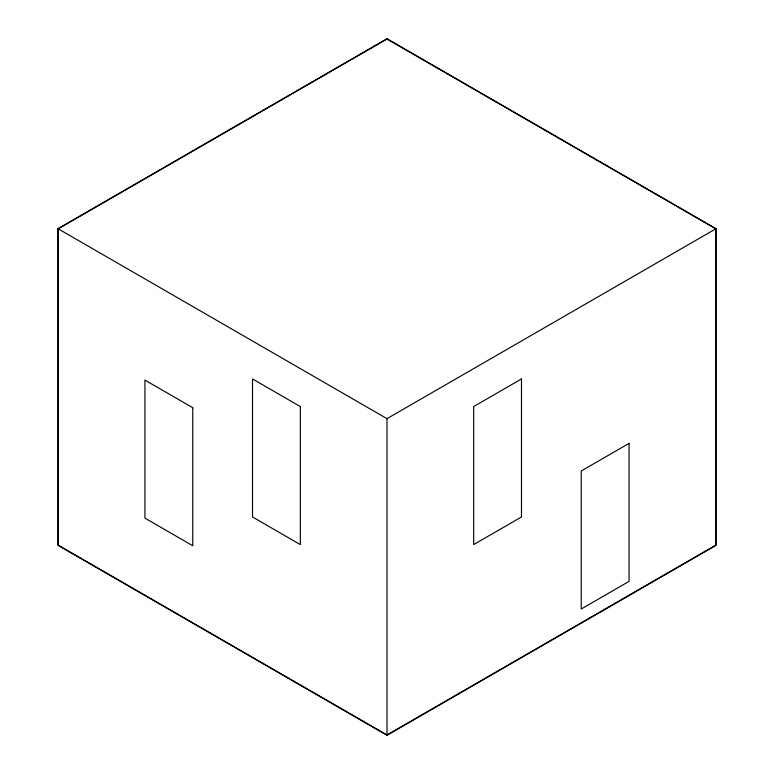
<?xml version="1.0" encoding="UTF-8"?>
<svg xmlns="http://www.w3.org/2000/svg" width="774" height="774" viewBox="0 0 774 774"><rect width="100%" height="100%" fill="white"/><g stroke="black" fill="none" stroke-linecap="round" stroke-linejoin="round"><path stroke-width="1.16" d="M57.944 228.678L387 38.7L716.056 228.678L716.056 545.322L387 735.3L57.944 545.322L57.944 228.678L387 418.657L716.056 228.678M387 418.628L387 735.3M387 39.048L58.273 228.843L58.273 545.157L387 734.952L715.727 545.157L715.727 228.843L387 39.048M521.482 378.95L473.669 406.553L473.669 544.586L521.482 516.974L521.482 378.95M629.069 443.367L581.245 470.969L581.245 609.003L629.069 581.39L629.069 443.367M300.331 406.553L252.518 378.95L252.518 516.974L300.331 544.586L300.331 406.553M192.755 407.704L144.932 380.102L144.932 518.125L192.755 545.738L192.755 407.704"/></g></svg>
